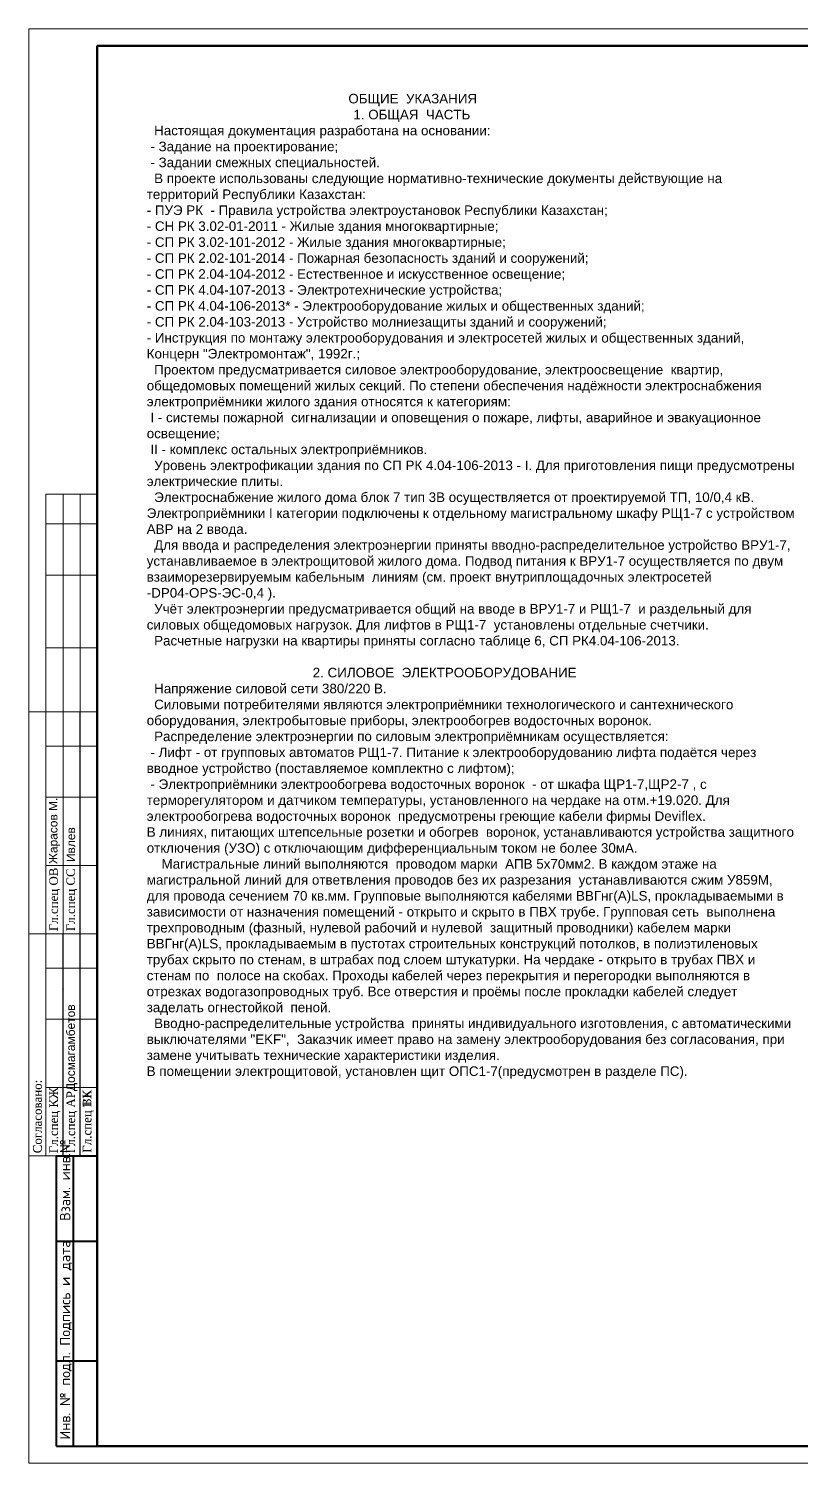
# Model space of a CAD drawing. Header units: millimetres. Extents: x 238368 to 12576735, y -3287118 to 3545602.
# Drawn here: x 5163212 to 5185823, y -2015119 to -1973119 of the extents above; entities that cross this region are included whole.
import ezdxf

# ---------------------------------------------------------------- set-up
doc = ezdxf.new("R2010")
doc.units = ezdxf.units.MM
doc.layers.get('0').update_dxf_attribs({"lineweight": 13})
for name, color, linetype, lineweight in [('___Подписи', 5, 'Continuous', 18), ('AR_Shtamp', 250, 'Continuous', 30), ('Frame', 7, 'Continuous', 30), ('Штамп77', 7, 'Continuous', 35)]:
    doc.layers.add(name, color=color, linetype=linetype, lineweight=lineweight)
doc.layers.add('ТП', color=7, linetype='Continuous')
doc.styles.add('Arial', font='arial.ttf')
doc.styles.add('GOST', font='isocpeur.ttf')
doc.styles.add('Simplex 250', font='times.ttf', dxfattribs={"height": 250})
doc.styles.add('TNRC', font='times.ttf')

msp = doc.modelspace()

# ---------------------------------------------------------------- linework, layer by layer
for p, q in [((5163217, -1973119), (5163217, -2015119)), ((5222617, -1973119), (5163217, -1973119)), ((5163217, -2015119), (5222617, -2015119))]:
    msp.add_line(p, q)
at = {"lineweight": 30}
msp.add_line((5164022, -2014619), (5165222, -2014619), dxfattribs=at)
at = {"layer": '___Подписи'}
msp.add_line((5164227, -2001267), (5164204, -2001215), dxfattribs=at)
msp.add_line((5164227, -2001267), (5164204, -2001215), dxfattribs=at)
msp.add_line((5164227, -2001267), (5164204, -2001215), dxfattribs=at)
msp.add_line((5164227, -2001267), (5164204, -2001215), dxfattribs=at)
msp.add_line((5164227, -2001267), (5164204, -2001215), dxfattribs=at)
msp.add_line((5164227, -2001267), (5164204, -2001215), dxfattribs=at)
msp.add_line((5164227, -2001267), (5164204, -2001215), dxfattribs=at)
msp.add_line((5164227, -2001267), (5164204, -2001215), dxfattribs=at)
at = {"layer": 'Frame', "lineweight": 50}
for p, q in [((5165217, -1973619), (5165217, -2014619)), ((5222117, -1973619), (5165217, -1973619)), ((5165217, -2014619), (5222117, -2014619))]:
    msp.add_line(p, q, dxfattribs=at)
at = {"layer": 'ТП', "lineweight": 40}
for p, q in [((5164017, -2006119), (5165217, -2006119)), ((5164022, -2006119), (5165222, -2006119)), ((5164022, -2014619), (5164022, -2006119)), ((5164522, -2014619), (5164522, -2006119)), ((5164022, -2008619), (5165222, -2008619)), ((5164022, -2012119), (5165222, -2012119)), ((5164022, -2014619), (5165222, -2014619))]:
    msp.add_line(p, q, dxfattribs=at)
at = {"layer": 'Штамп77', "lineweight": 18}
for p, q in [((5163717, -1986746), (5163717, -1993246)), ((5163717, -1986746), (5165217, -1986746)), ((5164217, -1986746), (5164217, -1999619)), ((5164717, -1986746), (5164717, -1993246)), ((5163717, -1987619), (5165217, -1987619)), ((5163717, -1989119), (5165217, -1989119)), ((5163717, -1991246), (5165217, -1991246)), ((5163212, -1993119), (5165212, -1993119)), ((5163217, -1993119), (5165217, -1993119)), ((5163712, -1993119), (5163712, -1999619)), ((5163712, -1993119), (5163712, -1999619)), ((5163717, -1993119), (5163717, -1999619)), ((5163717, -1993119), (5163717, -1999619)), ((5164712, -1993119), (5164712, -1999619)), ((5164717, -1993119), (5164717, -1999619)), ((5163712, -1994119), (5165212, -1994119)), ((5163717, -1994119), (5165217, -1994119)), ((5163712, -1995619), (5165212, -1995619)), ((5163717, -1995619), (5165217, -1995619)), ((5163712, -1997619), (5165212, -1997619)), ((5163717, -1997619), (5165217, -1997619)), ((5163212, -1999619), (5165212, -1999619)), ((5163217, -1999619), (5165217, -1999619)), ((5163712, -1999619), (5163712, -2006119)), ((5163712, -1999619), (5163712, -2006119)), ((5163717, -1999619), (5163717, -2006119)), ((5163717, -1999619), (5163717, -2006119)), ((5164212, -1999619), (5164212, -2006119)), ((5164217, -1999619), (5164217, -2006119)), ((5164712, -1999619), (5164712, -2006119)), ((5164717, -1999619), (5164717, -2006119)), ((5163712, -2000619), (5165212, -2000619)), ((5163717, -2000619), (5165217, -2000619)), ((5163712, -2002119), (5165212, -2002119)), ((5163717, -2002119), (5165217, -2002119)), ((5163712, -2004119), (5165212, -2004119)), ((5163717, -2004119), (5165217, -2004119)), ((5163212, -2006119), (5165212, -2006119)), ((5163217, -2006119), (5165217, -2006119))]:
    msp.add_line(p, q, dxfattribs=at)

# ---------------------------------------------------------------- texts
at = {"linetype": 'Continuous', "style": 'GOST'}
msp.add_text('Инв. № подл. Подпись и дата   Взам. инв.№', height=300, rotation=90, dxfattribs=at).set_placement((5164427, -2014426))
at = {"lineweight": 15, "insert": (5166666, -1975026), "char_height": 280, "width": 18981.64, "attachment_point": 1, "style": 'TNRC'}
msp.add_mtext('\\pxi21.074;{\\fArial|b0|i0|c204|p34;ОБЩИЕ  УКАЗАНИЯ\\P\\pi21.212; \\fArial|b0|i0|c0|p34;1. \\fArial|b0|i0|c204|p34;ОБЩАЯ  ЧАСТЬ\\P\\pi0;  Настоящая документация разработана на основании\\fArial|b0|i0|c0|p34;:\\P - \\fArial|b0|i0|c204|p34;Задание на проектирование\\fArial|b0|i0|c0|p34;;\\P - \\fArial|b0|i0|c204|p34;Задании смежных специальностей\\fArial|b0|i0|c0|p34;.\\P  \\fArial|b0|i0|c204|p34;В проекте использованы следующие нормативно\\fArial|b0|i0|c0|p34;-\\fArial|b0|i0|c204|p34;технические документы действующие на территорий Республики Казахстан\\fArial|b0|i0|c0|p34;:\\P- \\fArial|b0|i0|c204|p34;ПУЭ РК  \\fArial|b0|i0|c0|p34;- \\fArial|b0|i0|c204|p34;Правила устройства электроустановок Республики Казахстан\\fArial|b0|i0|c0|p34;;\\P- \\fArial|b0|i0|c204|p34;СН РК \\fArial|b0|i0|c0|p34;3.02-01-2011 - \\fArial|b0|i0|c204|p34;Жилые здания многоквартирные\\fArial|b0|i0|c0|p34;;\\P- \\fArial|b0|i0|c204|p34;СП РК \\fArial|b0|i0|c0|p34;3.02-101-2012 - \\fArial|b0|i0|c204|p34;Жилые здания многоквартирные\\fArial|b0|i0|c0|p34;;\\P- \\fArial|b0|i0|c204|p34;СП РК \\fArial|b0|i0|c0|p34;2.02-101-2014 - \\fArial|b0|i0|c204|p34;Пожарная безопасность зданий и сооружений\\fArial|b0|i0|c0|p34;;\\P- \\fArial|b0|i0|c204|p34;СП РК \\fArial|b0|i0|c0|p34;2.04-104-2012 - \\fArial|b0|i0|c204|p34;Естественное и искусственное освещение\\fArial|b0|i0|c0|p34;;\\P- \\fArial|b0|i0|c204|p34;СП РК \\fArial|b0|i0|c0|p34;4.04-107-2013 - \\fArial|b0|i0|c204|p34;Электротехнические устройства\\fArial|b0|i0|c0|p34;;\\P- \\fArial|b0|i0|c204|p34;СП РК \\fArial|b0|i0|c0|p34;4.04-106-2013* - \\fArial|b0|i0|c204|p34;Электрооборудование жилых и общественных зданий\\fArial|b0|i0|c0|p34;;\\P- \\fArial|b0|i0|c204|p34;СП РК \\fArial|b0|i0|c0|p34;2.04-103-2013 - \\fArial|b0|i0|c204|p34;Устройство молниезащиты зданий и сооружений\\fArial|b0|i0|c0|p34;;\\P- \\fArial|b0|i0|c204|p34;Инструкция по монтажу электрооборудования и электросетей жилых и общественных зданий\\fArial|b0|i0|c0|p34;, \\fArial|b0|i0|c204|p34;Концерн \\fArial|b0|i0|c0|p34;"\\fArial|b0|i0|c204|p34;Электромонтаж\\fArial|b0|i0|c0|p34;", 1992\\fArial|b0|i0|c204|p34;г\\fArial|b0|i0|c0|p34;.;\\P  \\fArial|b0|i0|c204|p34;Проектом предусматривается силовое электрооборудование\\fArial|b0|i0|c0|p34;, \\fArial|b0|i0|c204|p34;электроосвещение  квартир\\fArial|b0|i0|c0|p34;, \\fArial|b0|i0|c204|p34;общедомовых помещений жилых секций\\fArial|b0|i0|c0|p34;. \\fArial|b0|i0|c204|p34;По степени обеспечения надёжности электроснабжения электроприёмники жилого здания относятся к категориям\\fArial|b0|i0|c0|p34;:\\P I - \\fArial|b0|i0|c204|p34;системы пожарной  сигнализации и оповещения о пожаре\\fArial|b0|i0|c0|p34;, \\fArial|b0|i0|c204|p34;лифты\\fArial|b0|i0|c0|p34;, \\fArial|b0|i0|c204|p34;аварийное и эвакуационное освещение\\fArial|b0|i0|c0|p34;;\\P II - \\fArial|b0|i0|c204|p34;комплекс остальных электроприёмников\\fArial|b0|i0|c0|p34;.\\fArial|b0|i0|c204|p34;\\P  Уровень электрофикации здания по СП РК 4.04-106-2013 - I. Для приготовления пищи предусмотрены электрические плиты.\\fArial|b0|i0|c0|p34;\\P  \\fArial|b0|i0|c204|p34;Электроснабжение жилого дома блок 7 тип 3В осуществляется от проектируемой ТП\\fArial|b0|i0|c0|p34;, 10/0,4 \\fArial|b0|i0|c204|p34;кВ\\fArial|b0|i0|c0|p34;.  \\fArial|b0|i0|c204|p34;Электроприёмники \\fArial|b0|i0|c0|p34;I \\fArial|b0|i0|c204|p34;категории подключены к отдельному магистральному шкафу РЩ1-7 с устройством АВР на \\fArial|b0|i0|c0|p34;2 \\fArial|b0|i0|c204|p34;ввода\\fArial|b0|i0|c0|p34;.\\P  \\fArial|b0|i0|c204|p34;Для ввода и распределения электроэнергии приняты вводно\\fArial|b0|i0|c0|p34;-\\fArial|b0|i0|c204|p34;распределительное устройство ВРУ1-7\\fArial|b0|i0|c0|p34;, \\fArial|b0|i0|c204|p34;устанавливаемое в электрощитовой жилого дома\\fArial|b0|i0|c0|p34;. \\fArial|b0|i0|c204|p34;Подвод питания к ВРУ1-7\\fArial|b0|i0|c0|p34; \\fArial|b0|i0|c204|p34;осуществляется по двум взаиморезервируемым кабельным  линиям\\fArial|b0|i0|c0|p34; (\\fArial|b0|i0|c204|p34;см\\fArial|b0|i0|c0|p34;. \\fArial|b0|i0|c204|p34;проект внутриплощадочных электросетей -DP04-OPS-ЭС-0,4 \\fArial|b0|i0|c0|p34;).\\L\\C2;\\P\\l\\C256;  \\fArial|b0|i0|c204|p34;Учёт электроэнергии предусматривается общий на вводе в ВРУ1-7 и РЩ1-7  и раздельный для силовых общедомовых нагрузок\\fArial|b0|i0|c0|p34;. \\fArial|b0|i0|c204|p34;Для лифтов в РЩ1-7\\fArial|b0|i0|c0|p34; \\fArial|b0|i0|c204|p34; установлены отдельные счетчики\\fArial|b0|i0|c0|p34;. \\P  \\fArial|b0|i0|c204|p34;Расчетные нагрузки на квартиры приняты согласно таблице \\fArial|b0|i0|c0|p34;6, \\fArial|b0|i0|c204|p34;СП РК\\fArial|b0|i0|c0|p34;4.04-106-2013. \\P\\P\\pi16.962; 2. \\fArial|b0|i0|c204|p34;СИЛОВОЕ  ЭЛЕКТРООБОРУДОВАНИЕ\\P\\pi0;  Напряжение силовой сети \\fArial|b0|i0|c0|p34;380/220 \\fArial|b0|i0|c204|p34;В\\fArial|b0|i0|c0|p34;.\\P  \\fArial|b0|i0|c204|p34;Силовыми потребителями являются электроприёмники технологического и сантехнического оборудования\\fArial|b0|i0|c0|p34;, \\fArial|b0|i0|c204|p34;электробытовые приборы\\fArial|b0|i0|c0|p34;, \\fArial|b0|i0|c204|p34;электрообогрев водосточных воронок\\fArial|b0|i0|c0|p34;.\\P  \\fArial|b0|i0|c204|p34;Распределение электроэнергии по силовым электроприёмникам осуществляется\\fArial|b0|i0|c0|p34;:\\P - \\fArial|b0|i0|c204|p34;Лифт \\fArial|b0|i0|c0|p34;- \\fArial|b0|i0|c204|p34;от групповых автоматов РЩ1-7\\fArial|b0|i0|c0|p34;. \\fArial|b0|i0|c204|p34;Питание к электрооборудованию лифта подаётся через вводное устройство \\fArial|b0|i0|c0|p34;(\\fArial|b0|i0|c204|p34;поставляемое комплектно с лифтом\\fArial|b0|i0|c0|p34;);\\P - \\fArial|b0|i0|c204|p34;Электроприёмники электрообогрева водосточных воронок  \\fArial|b0|i0|c0|p34;- \\fArial|b0|i0|c204|p34;от шкафа ЩР1-7,ЩР2-7 , с терморегулятором и датчиком температуры\\fArial|b0|i0|c0|p34;, \\fArial|b0|i0|c204|p34;установленного на чердаке на отм\\fArial|b0|i0|c0|p34;.+\\fArial|b0|i0|c204|p34;19\\fArial|b0|i0|c0|p34;.0\\fArial|b0|i0|c204|p34;2\\fArial|b0|i0|c0|p34;0. \\fArial|b0|i0|c204|p34;Для электрообогрева водосточных воронок  предусмотрены греющие кабели фирмы \\fArial|b0|i0|c0|p34;Deviflex.\\P\\fArial|b0|i0|c204|p34;В линиях\\fArial|b0|i0|c0|p34;, \\fArial|b0|i0|c204|p34;питающих штепсельные розетки и обогрев  воронок\\fArial|b0|i0|c0|p34;, \\fArial|b0|i0|c204|p34;устанавливаются устройства защитного отключения \\fArial|b0|i0|c0|p34;(\\fArial|b0|i0|c204|p34;УЗО\\fArial|b0|i0|c0|p34;) \\fArial|b0|i0|c204|p34;с отключающим дифференциальным током не более \\fArial|b0|i0|c0|p34;30\\fArial|b0|i0|c204|p34;мА\\fArial|b0|i0|c0|p34;. \\P    \\fArial|b0|i0|c204|p34;Магистральные линий выполняются  проводом марки  АПВ 5х70мм2. В каждом этаже на магистральной линий для ответвления проводов без их разрезания  устанавливаются сжим У859М, для провода сечением 70 кв.мм. Групповые выполняются кабелями ВВГнг\\fArial|b0|i0|c0|p34;(\\fArial|b0|i0|c204|p34;А\\fArial|b0|i0|c0|p34;)LS, \\fArial|b0|i0|c204|p34;прокладываемыми в зависимости от назначения помещений \\fArial|b0|i0|c0|p34;- \\fArial|b0|i0|c204|p34;открыто и скрыто в ПВХ трубе\\fArial|b0|i0|c0|p34;. \\fArial|b0|i0|c204|p34;Групповая сеть  выполнена трехпроводным \\fArial|b0|i0|c0|p34;(\\fArial|b0|i0|c204|p34;фазный\\fArial|b0|i0|c0|p34;, \\fArial|b0|i0|c204|p34;нулевой рабочий и нулевой  защитный проводники\\fArial|b0|i0|c0|p34;) \\fArial|b0|i0|c204|p34;кабелем марки ВВГнг\\fArial|b0|i0|c0|p34;(\\fArial|b0|i0|c204|p34;А\\fArial|b0|i0|c0|p34;)LS, \\fArial|b0|i0|c204|p34;прокладываемым в пустотах строительных конструкций потолков,\\fArial|b1|i0|c204|p34;\\C1; \\fArial|b0|i0|c204|p34;\\C256;в полиэтиленовых трубах скрыто по стенам\\fArial|b0|i0|c0|p34;, \\fArial|b0|i0|c204|p34;в штрабах под слоем штукатурки\\fArial|b0|i0|c0|p34;. \\fArial|b0|i0|c204|p34;На чердаке \\fArial|b0|i0|c0|p34;- \\fArial|b0|i0|c204|p34;открыто в трубах ПВХ и стенам по  полосе на скобах\\fArial|b0|i0|c0|p34;. \\fArial|b0|i0|c204|p34;Проходы кабелей через перекрытия и перегородки выполняются в отрезках водогазопроводных труб\\fArial|b0|i0|c0|p34;. \\fArial|b0|i0|c204|p34;Все отверстия и проёмы после прокладки кабелей следует заделать огнестойкой  пеной\\fArial|b0|i0|c0|p34;. \\P  \\fArial|b0|i0|c204|p34;Вводно\\fArial|b0|i0|c0|p34;-\\fArial|b0|i0|c204|p34;распределительные устройства  приняты индивидуального изготовления, с автоматическими выключателями \\fArial|b0|i0|c0|p34;"EKF", \\fArial|b0|i0|c204|p34; Заказчик имеет право на замену электрооборудования без согласования, при замене учитывать технические характеристики изделия\\fArial|b0|i0|c0|p34;.\\fArial|b0|i0|c204|p34; \\PВ помещении электрощитовой, установлен щит ОПС1-7(предусмотрен в разделе ПС).\\fArial|b0|i0|c0|p34;\\P\\fISOCPEUR|b0|i0|c204|p34;\\H1.2x;\\P \\P     \\P }', dxfattribs=at)
at = {"layer": 'AR_Shtamp', "color": 0, "lineweight": 20, "ltscale": 50, "char_height": 250, "width": 2376.42, "attachment_point": 5, "rotation": 90, "style": 'Arial'}
for s, insert in [('Жарасов М.', (5163966, -1996604)), ('\\pxqc;Ивлев', (5164447, -1997006)), ('Досмагамбетов', (5164476, -2002951))]:
    msp.add_mtext(s, dxfattribs=dict(at, insert=insert))
at = {"layer": 'Штамп77', "lineweight": 18, "char_height": 250, "width": 2245.32, "attachment_point": 5, "rotation": 90, "style": 'Simplex 250'}
for s, insert in [('\\A1;\\pxa0.25,ql;Гл.спец ОВ', (5163977, -1998417)), ('\\A1;\\pxa0.25,ql;Гл.спец CC', (5164477, -1998417)), ('\\A1;\\pxa0.25,ql;Согласовано:', (5163468, -2004917)), ('\\A1;\\pxa0.25,ql;Согласовано:', (5163473, -2004917)), ('\\A1;\\pxa0.25,ql;Гл.спец КЖ', (5163977, -2004917)), ('\\A1;\\pxa0.25,ql;Гл.спец КЖ', (5163982, -2004917)), ('\\A1;\\pxa0.25,ql;Гл.спец АР', (5164477, -2004917)), ('\\A1;\\pxa0.25,ql;Гл.спец АР', (5164482, -2004917)), ('\\A1;\\pxa0.25,ql;Гл.спец ВК', (5164954, -2004901)), ('\\A1;\\pxa0.25,ql;Гл.спец ТХ', (5164960, -2004901))]:
    msp.add_mtext(s, dxfattribs=dict(at, insert=insert))

doc.saveas('drawing.dxf')
